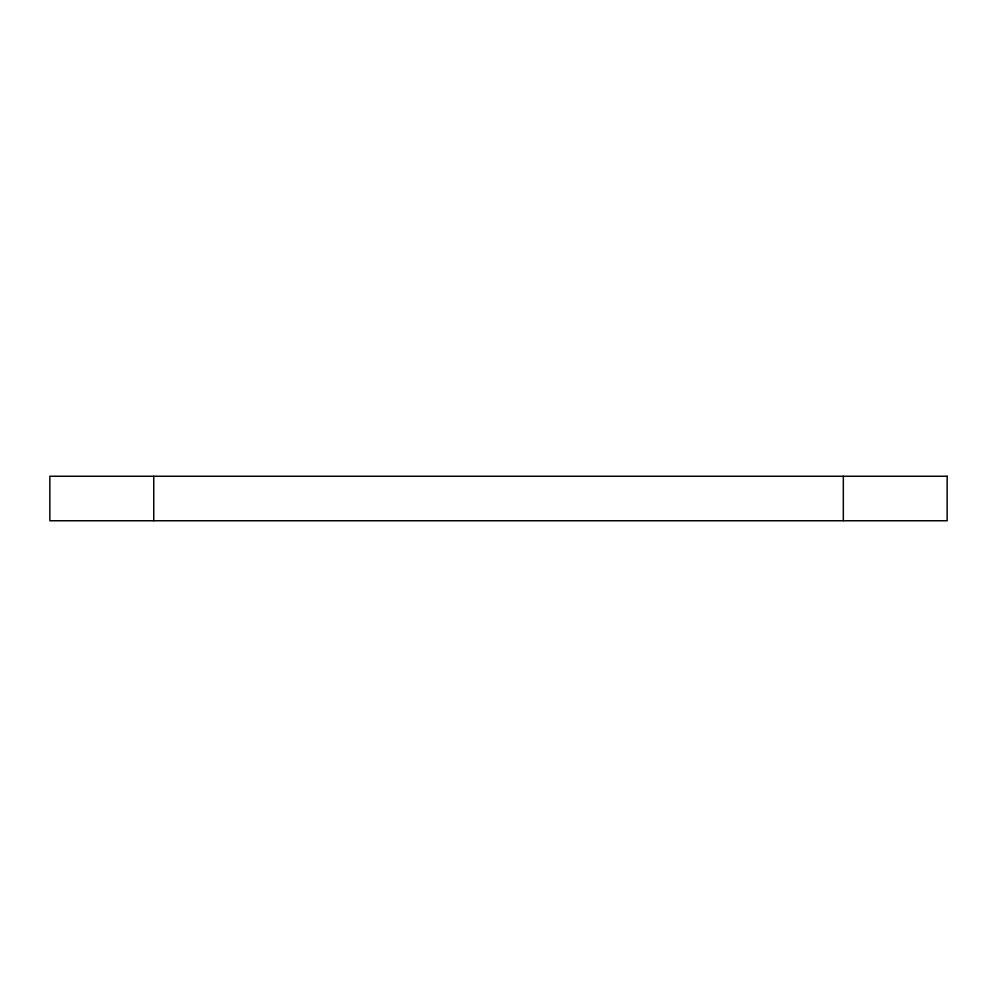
<?xml version="1.0" encoding="UTF-8"?>
<svg xmlns="http://www.w3.org/2000/svg" width="997" height="997" viewBox="0 0 997 997"><rect width="100%" height="100%" fill="white"/><g stroke="black" fill="none" stroke-linecap="round" stroke-linejoin="round"><path stroke-width="1.5" d="M843.325 476.254L843.325 520.746M153.75 476.254L153.75 520.746M947.15 476.254L49.85 476.254L49.85 520.746L947.15 520.746L947.15 476.254"/></g></svg>
